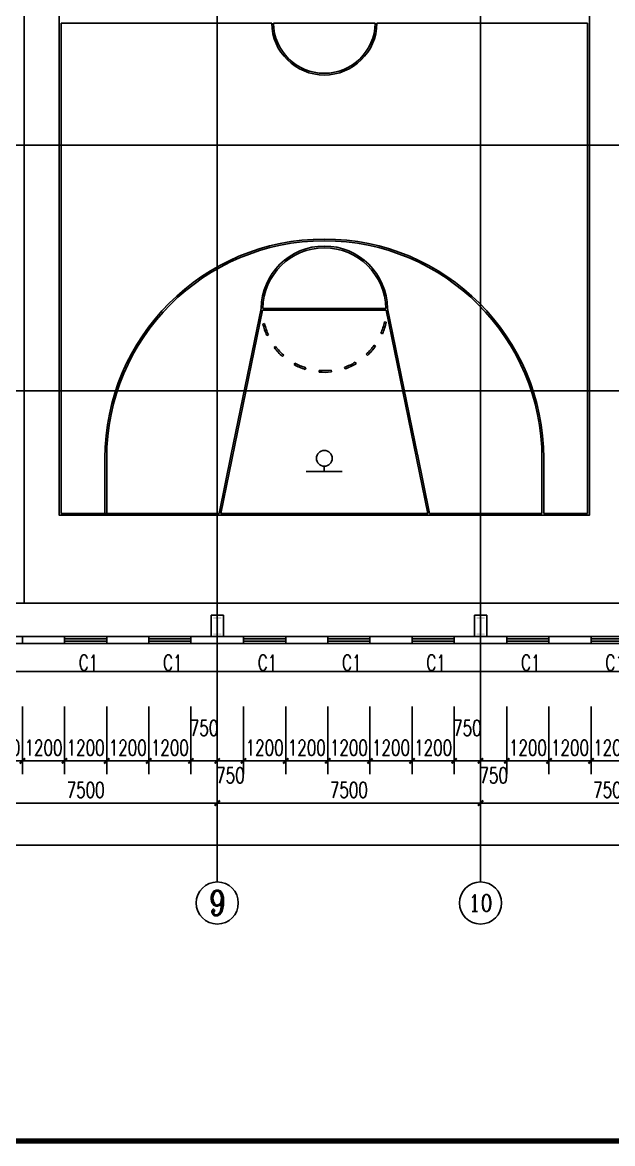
# Model space of a CAD drawing. Extents: x 962303 to 1579583, y -174742 to 224716.
# Drawn here: x 1403173 to 1419984, y 78683 to 110641 of the extents above; entities that cross this region are included whole.
import ezdxf
from ezdxf.enums import TextEntityAlignment as Align

# ---------------------------------------------------------------- set-up
doc = ezdxf.new("R2010")
doc.units = 0
doc.header["$LTSCALE"] = 1000
doc.header["$MEASUREMENT"] = 0
for name, color, linetype in [('AXIS', 3, 'Continuous'), ('AXIS_TEXT', 7, 'Continuous'), ('DOTE', 1, 'Continuous'), ('GROUND', 2, 'Continuous'), ('PUB_TEXT', 7, 'Continuous'), ('PUB_TITLE', 4, 'Continuous'), ('WALL', 5, 'Continuous'), ('WINDOW', 4, 'Continuous'), ('WINDOW_TEXT', 7, 'Continuous')]:
    doc.layers.add(name, color=color, linetype=linetype)
doc.styles.add('_TCH_AXIS', font='COMPLEX', dxfattribs={"bigfont": 'GBCBIG'})
doc.styles.add('_TCH_DIM_T3', font='SIMPLEX', dxfattribs={"width": 0.705882, "bigfont": 'GBCBIG'})
doc.styles.add('_TCH_WINDOW', font='SIMPLEX', dxfattribs={"bigfont": 'GBCBIG'})
doc.styles.add('COMPLEX', font='COMPLEX')
doc.dimstyles.new('_TCH_ARCH&&150', dxfattribs={"dimtxt": 446.25, "dimasz": 150, "dimexe": 375, "dimexo": 450, "dimgap": 150, "dimtad": 1, "dimdec": 0, "dimzin": 0, "dimdsep": 46, "dimtxsty": '_TCH_DIM_T3', "dimblk": 'ARCHTICK', "dimcen": 0.09, "dimclrt": 7, "dimazin": 2, "dimtfac": 1, "dimtdec": 0, "dimtix": 1, "dimtmove": 2, "dimatfit": 3, "dimfxl": 0, "dimtolj": 1, "dimtzin": 0, "dimarcsym": 0})

# ---------------------------------------------------------------- blocks, each defined once
blk = doc.blocks.new('_ArchTick')
at = {"color": 0, "linetype": 'ByBlock', "const_width": 0.4}
blk.add_lwpolyline([(-0.5, -0.5), (0.5, 0.5)], dxfattribs=at)
blk = doc.blocks.new('*D424')
at = {"layer": 'AXIS', "color": 0, "lineweight": -2}
for p, q in [((1401973, 91145), (1401973, 89216)), ((1403173, 91145), (1403173, 89216)), ((1401973, 89591), (1401823, 89591)), ((1401973, 89591), (1403173, 89591)), ((1403173, 89591), (1403323, 89591))]:
    blk.add_line(p, q, dxfattribs=at)
at = {"layer": 'Defpoints', "color": 0}
for p in [(1401973, 91595), (1403173, 91595), (1403173, 89591)]:
    blk.add_point(p, dxfattribs=at)
at = {"layer": 'AXIS', "color": 0, "lineweight": -2, "xscale": 150, "yscale": 150, "zscale": 150}
blk.add_blockref('_ArchTick', (1401973, 89591), dxfattribs=at)
at = {"layer": 'AXIS', "color": 0, "lineweight": -2, "xscale": 150, "yscale": 150, "zscale": 150, "rotation": 180}
blk.add_blockref('_ArchTick', (1403173, 89591), dxfattribs=at)
at = {"layer": 'AXIS', "color": 7, "insert": (1402573, 89964), "char_height": 446.2, "attachment_point": 5, "style": '_TCH_DIM_T3'}
blk.add_mtext('\\A1;1200', dxfattribs=at)
blk = doc.blocks.new('*D425')
at = {"layer": 'AXIS', "color": 0, "lineweight": -2}
for p, q in [((1403173, 91145), (1403173, 89216)), ((1404373, 91145), (1404373, 89216)), ((1403173, 89591), (1403023, 89591)), ((1403173, 89591), (1404373, 89591)), ((1404373, 89591), (1404523, 89591))]:
    blk.add_line(p, q, dxfattribs=at)
at = {"layer": 'Defpoints', "color": 0}
for p in [(1403173, 91595), (1404373, 91595), (1404373, 89591)]:
    blk.add_point(p, dxfattribs=at)
at = {"layer": 'AXIS', "color": 0, "lineweight": -2, "xscale": 150, "yscale": 150, "zscale": 150}
blk.add_blockref('_ArchTick', (1403173, 89591), dxfattribs=at)
at = {"layer": 'AXIS', "color": 0, "lineweight": -2, "xscale": 150, "yscale": 150, "zscale": 150, "rotation": 180}
blk.add_blockref('_ArchTick', (1404373, 89591), dxfattribs=at)
at = {"layer": 'AXIS', "color": 7, "insert": (1403773, 89964), "char_height": 446.2, "attachment_point": 5, "style": '_TCH_DIM_T3'}
blk.add_mtext('\\A1;1200', dxfattribs=at)
blk = doc.blocks.new('*D426')
at = {"layer": 'AXIS', "color": 0, "lineweight": -2}
for p, q in [((1404373, 91145), (1404373, 89216)), ((1405573, 91145), (1405573, 89216)), ((1404373, 89591), (1404223, 89591)), ((1404373, 89591), (1405573, 89591)), ((1405573, 89591), (1405723, 89591))]:
    blk.add_line(p, q, dxfattribs=at)
at = {"layer": 'Defpoints', "color": 0}
for p in [(1404373, 91595), (1405573, 91595), (1405573, 89591)]:
    blk.add_point(p, dxfattribs=at)
at = {"layer": 'AXIS', "color": 0, "lineweight": -2, "xscale": 150, "yscale": 150, "zscale": 150}
blk.add_blockref('_ArchTick', (1404373, 89591), dxfattribs=at)
at = {"layer": 'AXIS', "color": 0, "lineweight": -2, "xscale": 150, "yscale": 150, "zscale": 150, "rotation": 180}
blk.add_blockref('_ArchTick', (1405573, 89591), dxfattribs=at)
at = {"layer": 'AXIS', "color": 7, "insert": (1404973, 89964), "char_height": 446.2, "attachment_point": 5, "style": '_TCH_DIM_T3'}
blk.add_mtext('\\A1;1200', dxfattribs=at)
blk = doc.blocks.new('*D427')
at = {"layer": 'AXIS', "color": 0, "lineweight": -2}
for p, q in [((1405573, 91145), (1405573, 89216)), ((1406773, 91145), (1406773, 89216)), ((1405573, 89591), (1405423, 89591)), ((1405573, 89591), (1406773, 89591)), ((1406773, 89591), (1406923, 89591))]:
    blk.add_line(p, q, dxfattribs=at)
at = {"layer": 'Defpoints', "color": 0}
for p in [(1405573, 91595), (1406773, 91595), (1406773, 89591)]:
    blk.add_point(p, dxfattribs=at)
at = {"layer": 'AXIS', "color": 0, "lineweight": -2, "xscale": 150, "yscale": 150, "zscale": 150}
blk.add_blockref('_ArchTick', (1405573, 89591), dxfattribs=at)
at = {"layer": 'AXIS', "color": 0, "lineweight": -2, "xscale": 150, "yscale": 150, "zscale": 150, "rotation": 180}
blk.add_blockref('_ArchTick', (1406773, 89591), dxfattribs=at)
at = {"layer": 'AXIS', "color": 7, "insert": (1406173, 89964), "char_height": 446.2, "attachment_point": 5, "style": '_TCH_DIM_T3'}
blk.add_mtext('\\A1;1200', dxfattribs=at)
blk = doc.blocks.new('*D428')
at = {"layer": 'AXIS', "color": 0, "lineweight": -2}
for p, q in [((1406773, 91145), (1406773, 89216)), ((1407973, 91145), (1407973, 89216)), ((1406773, 89591), (1406623, 89591)), ((1406773, 89591), (1407973, 89591)), ((1407973, 89591), (1408123, 89591))]:
    blk.add_line(p, q, dxfattribs=at)
at = {"layer": 'Defpoints', "color": 0}
for p in [(1406773, 91595), (1407973, 91595), (1407973, 89591)]:
    blk.add_point(p, dxfattribs=at)
at = {"layer": 'AXIS', "color": 0, "lineweight": -2, "xscale": 150, "yscale": 150, "zscale": 150}
blk.add_blockref('_ArchTick', (1406773, 89591), dxfattribs=at)
at = {"layer": 'AXIS', "color": 0, "lineweight": -2, "xscale": 150, "yscale": 150, "zscale": 150, "rotation": 180}
blk.add_blockref('_ArchTick', (1407973, 89591), dxfattribs=at)
at = {"layer": 'AXIS', "color": 7, "insert": (1407373, 89964), "char_height": 446.2, "attachment_point": 5, "style": '_TCH_DIM_T3'}
blk.add_mtext('\\A1;1200', dxfattribs=at)
blk = doc.blocks.new('*D429')
at = {"layer": 'AXIS', "color": 0, "lineweight": -2}
for p, q in [((1407973, 91145), (1407973, 89216)), ((1408723, 91145), (1408723, 89216)), ((1407973, 89591), (1408723, 89591))]:
    blk.add_line(p, q, dxfattribs=at)
at = {"layer": 'Defpoints', "color": 0}
for p in [(1407973, 91595), (1408723, 91595), (1408723, 89591)]:
    blk.add_point(p, dxfattribs=at)
at = {"layer": 'AXIS', "color": 0, "lineweight": -2, "xscale": 150, "yscale": 150, "zscale": 150, "rotation": 180}
blk.add_blockref('_ArchTick', (1407973, 89591), dxfattribs=at)
at = {"layer": 'AXIS', "color": 0, "lineweight": -2, "xscale": 150, "yscale": 150, "zscale": 150}
blk.add_blockref('_ArchTick', (1408723, 89591), dxfattribs=at)
at = {"layer": 'AXIS', "color": 7, "insert": (1408348, 90528), "char_height": 446.2, "attachment_point": 5, "style": '_TCH_DIM_T3'}
blk.add_mtext('\\A1;750', dxfattribs=at)
blk = doc.blocks.new('*D430')
at = {"layer": 'AXIS', "color": 0, "lineweight": -2}
for p, q in [((1408723, 91145), (1408723, 89216)), ((1409473, 91145), (1409473, 89216)), ((1408723, 89591), (1409473, 89591))]:
    blk.add_line(p, q, dxfattribs=at)
at = {"layer": 'Defpoints', "color": 0}
for p in [(1408723, 91595), (1409473, 91595), (1409473, 89591)]:
    blk.add_point(p, dxfattribs=at)
at = {"layer": 'AXIS', "color": 0, "lineweight": -2, "xscale": 150, "yscale": 150, "zscale": 150, "rotation": 180}
blk.add_blockref('_ArchTick', (1408723, 89591), dxfattribs=at)
at = {"layer": 'AXIS', "color": 0, "lineweight": -2, "xscale": 150, "yscale": 150, "zscale": 150}
blk.add_blockref('_ArchTick', (1409473, 89591), dxfattribs=at)
at = {"layer": 'AXIS', "color": 7, "insert": (1409098, 89178), "char_height": 446.2, "attachment_point": 5, "style": '_TCH_DIM_T3'}
blk.add_mtext('\\A1;750', dxfattribs=at)
blk = doc.blocks.new('*D431')
at = {"layer": 'AXIS', "color": 0, "lineweight": -2}
for p, q in [((1409473, 91145), (1409473, 89216)), ((1410673, 91145), (1410673, 89216)), ((1409473, 89591), (1409323, 89591)), ((1409473, 89591), (1410673, 89591)), ((1410673, 89591), (1410823, 89591))]:
    blk.add_line(p, q, dxfattribs=at)
at = {"layer": 'Defpoints', "color": 0}
for p in [(1409473, 91595), (1410673, 91595), (1410673, 89591)]:
    blk.add_point(p, dxfattribs=at)
at = {"layer": 'AXIS', "color": 0, "lineweight": -2, "xscale": 150, "yscale": 150, "zscale": 150}
blk.add_blockref('_ArchTick', (1409473, 89591), dxfattribs=at)
at = {"layer": 'AXIS', "color": 0, "lineweight": -2, "xscale": 150, "yscale": 150, "zscale": 150, "rotation": 180}
blk.add_blockref('_ArchTick', (1410673, 89591), dxfattribs=at)
at = {"layer": 'AXIS', "color": 7, "insert": (1410073, 89964), "char_height": 446.2, "attachment_point": 5, "style": '_TCH_DIM_T3'}
blk.add_mtext('\\A1;1200', dxfattribs=at)
blk = doc.blocks.new('*D432')
at = {"layer": 'AXIS', "color": 0, "lineweight": -2}
for p, q in [((1410673, 91145), (1410673, 89216)), ((1411873, 91145), (1411873, 89216)), ((1410673, 89591), (1410523, 89591)), ((1410673, 89591), (1411873, 89591)), ((1411873, 89591), (1412023, 89591))]:
    blk.add_line(p, q, dxfattribs=at)
at = {"layer": 'Defpoints', "color": 0}
for p in [(1410673, 91595), (1411873, 91595), (1411873, 89591)]:
    blk.add_point(p, dxfattribs=at)
at = {"layer": 'AXIS', "color": 0, "lineweight": -2, "xscale": 150, "yscale": 150, "zscale": 150}
blk.add_blockref('_ArchTick', (1410673, 89591), dxfattribs=at)
at = {"layer": 'AXIS', "color": 0, "lineweight": -2, "xscale": 150, "yscale": 150, "zscale": 150, "rotation": 180}
blk.add_blockref('_ArchTick', (1411873, 89591), dxfattribs=at)
at = {"layer": 'AXIS', "color": 7, "insert": (1411273, 89964), "char_height": 446.2, "attachment_point": 5, "style": '_TCH_DIM_T3'}
blk.add_mtext('\\A1;1200', dxfattribs=at)
blk = doc.blocks.new('*D433')
at = {"layer": 'AXIS', "color": 0, "lineweight": -2}
for p, q in [((1411873, 91145), (1411873, 89216)), ((1413073, 91145), (1413073, 89216)), ((1411873, 89591), (1411723, 89591)), ((1411873, 89591), (1413073, 89591)), ((1413073, 89591), (1413223, 89591))]:
    blk.add_line(p, q, dxfattribs=at)
at = {"layer": 'Defpoints', "color": 0}
for p in [(1411873, 91595), (1413073, 91595), (1413073, 89591)]:
    blk.add_point(p, dxfattribs=at)
at = {"layer": 'AXIS', "color": 0, "lineweight": -2, "xscale": 150, "yscale": 150, "zscale": 150}
blk.add_blockref('_ArchTick', (1411873, 89591), dxfattribs=at)
at = {"layer": 'AXIS', "color": 0, "lineweight": -2, "xscale": 150, "yscale": 150, "zscale": 150, "rotation": 180}
blk.add_blockref('_ArchTick', (1413073, 89591), dxfattribs=at)
at = {"layer": 'AXIS', "color": 7, "insert": (1412473, 89964), "char_height": 446.2, "attachment_point": 5, "style": '_TCH_DIM_T3'}
blk.add_mtext('\\A1;1200', dxfattribs=at)
blk = doc.blocks.new('*D434')
at = {"layer": 'AXIS', "color": 0, "lineweight": -2}
for p, q in [((1413073, 91145), (1413073, 89216)), ((1414273, 91145), (1414273, 89216)), ((1413073, 89591), (1412923, 89591)), ((1413073, 89591), (1414273, 89591)), ((1414273, 89591), (1414423, 89591))]:
    blk.add_line(p, q, dxfattribs=at)
at = {"layer": 'Defpoints', "color": 0}
for p in [(1413073, 91595), (1414273, 91595), (1414273, 89591)]:
    blk.add_point(p, dxfattribs=at)
at = {"layer": 'AXIS', "color": 0, "lineweight": -2, "xscale": 150, "yscale": 150, "zscale": 150}
blk.add_blockref('_ArchTick', (1413073, 89591), dxfattribs=at)
at = {"layer": 'AXIS', "color": 0, "lineweight": -2, "xscale": 150, "yscale": 150, "zscale": 150, "rotation": 180}
blk.add_blockref('_ArchTick', (1414273, 89591), dxfattribs=at)
at = {"layer": 'AXIS', "color": 7, "insert": (1413673, 89964), "char_height": 446.2, "attachment_point": 5, "style": '_TCH_DIM_T3'}
blk.add_mtext('\\A1;1200', dxfattribs=at)
blk = doc.blocks.new('*D435')
at = {"layer": 'AXIS', "color": 0, "lineweight": -2}
for p, q in [((1414273, 91145), (1414273, 89216)), ((1415473, 91145), (1415473, 89216)), ((1414273, 89591), (1414123, 89591)), ((1414273, 89591), (1415473, 89591)), ((1415473, 89591), (1415623, 89591))]:
    blk.add_line(p, q, dxfattribs=at)
at = {"layer": 'Defpoints', "color": 0}
for p in [(1414273, 91595), (1415473, 91595), (1415473, 89591)]:
    blk.add_point(p, dxfattribs=at)
at = {"layer": 'AXIS', "color": 0, "lineweight": -2, "xscale": 150, "yscale": 150, "zscale": 150}
blk.add_blockref('_ArchTick', (1414273, 89591), dxfattribs=at)
at = {"layer": 'AXIS', "color": 0, "lineweight": -2, "xscale": 150, "yscale": 150, "zscale": 150, "rotation": 180}
blk.add_blockref('_ArchTick', (1415473, 89591), dxfattribs=at)
at = {"layer": 'AXIS', "color": 7, "insert": (1414873, 89964), "char_height": 446.2, "attachment_point": 5, "style": '_TCH_DIM_T3'}
blk.add_mtext('\\A1;1200', dxfattribs=at)
blk = doc.blocks.new('*D436')
at = {"layer": 'AXIS', "color": 0, "lineweight": -2}
for p, q in [((1415473, 91145), (1415473, 89216)), ((1416223, 91145), (1416223, 89216)), ((1415473, 89591), (1416223, 89591))]:
    blk.add_line(p, q, dxfattribs=at)
at = {"layer": 'Defpoints', "color": 0}
for p in [(1415473, 91595), (1416223, 91595), (1416223, 89591)]:
    blk.add_point(p, dxfattribs=at)
at = {"layer": 'AXIS', "color": 0, "lineweight": -2, "xscale": 150, "yscale": 150, "zscale": 150, "rotation": 180}
blk.add_blockref('_ArchTick', (1415473, 89591), dxfattribs=at)
at = {"layer": 'AXIS', "color": 0, "lineweight": -2, "xscale": 150, "yscale": 150, "zscale": 150}
blk.add_blockref('_ArchTick', (1416223, 89591), dxfattribs=at)
at = {"layer": 'AXIS', "color": 7, "insert": (1415848, 90528), "char_height": 446.2, "attachment_point": 5, "style": '_TCH_DIM_T3'}
blk.add_mtext('\\A1;750', dxfattribs=at)
blk = doc.blocks.new('*D437')
at = {"layer": 'AXIS', "color": 0, "lineweight": -2}
for p, q in [((1416223, 91145), (1416223, 89216)), ((1416973, 91145), (1416973, 89216)), ((1416223, 89591), (1416973, 89591))]:
    blk.add_line(p, q, dxfattribs=at)
at = {"layer": 'Defpoints', "color": 0}
for p in [(1416223, 91595), (1416973, 91595), (1416973, 89591)]:
    blk.add_point(p, dxfattribs=at)
at = {"layer": 'AXIS', "color": 0, "lineweight": -2, "xscale": 150, "yscale": 150, "zscale": 150, "rotation": 180}
blk.add_blockref('_ArchTick', (1416223, 89591), dxfattribs=at)
at = {"layer": 'AXIS', "color": 0, "lineweight": -2, "xscale": 150, "yscale": 150, "zscale": 150}
blk.add_blockref('_ArchTick', (1416973, 89591), dxfattribs=at)
at = {"layer": 'AXIS', "color": 7, "insert": (1416598, 89178), "char_height": 446.2, "attachment_point": 5, "style": '_TCH_DIM_T3'}
blk.add_mtext('\\A1;750', dxfattribs=at)
blk = doc.blocks.new('*D438')
at = {"layer": 'AXIS', "color": 0, "lineweight": -2}
for p, q in [((1416973, 91145), (1416973, 89216)), ((1418173, 91145), (1418173, 89216)), ((1416973, 89591), (1416823, 89591)), ((1416973, 89591), (1418173, 89591)), ((1418173, 89591), (1418323, 89591))]:
    blk.add_line(p, q, dxfattribs=at)
at = {"layer": 'Defpoints', "color": 0}
for p in [(1416973, 91595), (1418173, 91595), (1418173, 89591)]:
    blk.add_point(p, dxfattribs=at)
at = {"layer": 'AXIS', "color": 0, "lineweight": -2, "xscale": 150, "yscale": 150, "zscale": 150}
blk.add_blockref('_ArchTick', (1416973, 89591), dxfattribs=at)
at = {"layer": 'AXIS', "color": 0, "lineweight": -2, "xscale": 150, "yscale": 150, "zscale": 150, "rotation": 180}
blk.add_blockref('_ArchTick', (1418173, 89591), dxfattribs=at)
at = {"layer": 'AXIS', "color": 7, "insert": (1417573, 89964), "char_height": 446.2, "attachment_point": 5, "style": '_TCH_DIM_T3'}
blk.add_mtext('\\A1;1200', dxfattribs=at)
blk = doc.blocks.new('*D439')
at = {"layer": 'AXIS', "color": 0, "lineweight": -2}
for p, q in [((1418173, 91145), (1418173, 89216)), ((1419373, 91145), (1419373, 89216)), ((1418173, 89591), (1418023, 89591)), ((1418173, 89591), (1419373, 89591)), ((1419373, 89591), (1419523, 89591))]:
    blk.add_line(p, q, dxfattribs=at)
at = {"layer": 'Defpoints', "color": 0}
for p in [(1418173, 91595), (1419373, 91595), (1419373, 89591)]:
    blk.add_point(p, dxfattribs=at)
at = {"layer": 'AXIS', "color": 0, "lineweight": -2, "xscale": 150, "yscale": 150, "zscale": 150}
blk.add_blockref('_ArchTick', (1418173, 89591), dxfattribs=at)
at = {"layer": 'AXIS', "color": 0, "lineweight": -2, "xscale": 150, "yscale": 150, "zscale": 150, "rotation": 180}
blk.add_blockref('_ArchTick', (1419373, 89591), dxfattribs=at)
at = {"layer": 'AXIS', "color": 7, "insert": (1418773, 89964), "char_height": 446.2, "attachment_point": 5, "style": '_TCH_DIM_T3'}
blk.add_mtext('\\A1;1200', dxfattribs=at)
blk = doc.blocks.new('*D440')
at = {"layer": 'AXIS', "color": 0, "lineweight": -2}
for p, q in [((1419373, 91145), (1419373, 89216)), ((1420573, 91145), (1420573, 89216)), ((1419373, 89591), (1419223, 89591)), ((1419373, 89591), (1420573, 89591)), ((1420573, 89591), (1420723, 89591))]:
    blk.add_line(p, q, dxfattribs=at)
at = {"layer": 'Defpoints', "color": 0}
for p in [(1419373, 91595), (1420573, 91595), (1420573, 89591)]:
    blk.add_point(p, dxfattribs=at)
at = {"layer": 'AXIS', "color": 0, "lineweight": -2, "xscale": 150, "yscale": 150, "zscale": 150}
blk.add_blockref('_ArchTick', (1419373, 89591), dxfattribs=at)
at = {"layer": 'AXIS', "color": 0, "lineweight": -2, "xscale": 150, "yscale": 150, "zscale": 150, "rotation": 180}
blk.add_blockref('_ArchTick', (1420573, 89591), dxfattribs=at)
at = {"layer": 'AXIS', "color": 7, "insert": (1419973, 89964), "char_height": 446.2, "attachment_point": 5, "style": '_TCH_DIM_T3'}
blk.add_mtext('\\A1;1200', dxfattribs=at)
blk = doc.blocks.new('*D957')
at = {"layer": 'AXIS', "color": 0, "lineweight": -2}
for p, q in [((1401223, 91691), (1401223, 88016)), ((1408723, 91691), (1408723, 88016)), ((1401223, 88391), (1408723, 88391))]:
    blk.add_line(p, q, dxfattribs=at)
at = {"layer": 'Defpoints', "color": 0}
for p in [(1401223, 92141), (1408723, 92141), (1408723, 88391)]:
    blk.add_point(p, dxfattribs=at)
at = {"layer": 'AXIS', "color": 0, "lineweight": -2, "xscale": 150, "yscale": 150, "zscale": 150, "rotation": 180}
blk.add_blockref('_ArchTick', (1401223, 88391), dxfattribs=at)
at = {"layer": 'AXIS', "color": 0, "lineweight": -2, "xscale": 150, "yscale": 150, "zscale": 150}
blk.add_blockref('_ArchTick', (1408723, 88391), dxfattribs=at)
at = {"layer": 'AXIS', "color": 7, "insert": (1404973, 88764), "char_height": 446.2, "attachment_point": 5, "style": '_TCH_DIM_T3'}
blk.add_mtext('\\A1;7500', dxfattribs=at)
blk = doc.blocks.new('*D958')
at = {"layer": 'AXIS', "color": 0, "lineweight": -2}
for p, q in [((1408723, 91691), (1408723, 88016)), ((1416223, 91691), (1416223, 88016)), ((1408723, 88391), (1416223, 88391))]:
    blk.add_line(p, q, dxfattribs=at)
at = {"layer": 'Defpoints', "color": 0}
for p in [(1408723, 92141), (1416223, 92141), (1416223, 88391)]:
    blk.add_point(p, dxfattribs=at)
at = {"layer": 'AXIS', "color": 0, "lineweight": -2, "xscale": 150, "yscale": 150, "zscale": 150, "rotation": 180}
blk.add_blockref('_ArchTick', (1408723, 88391), dxfattribs=at)
at = {"layer": 'AXIS', "color": 0, "lineweight": -2, "xscale": 150, "yscale": 150, "zscale": 150}
blk.add_blockref('_ArchTick', (1416223, 88391), dxfattribs=at)
at = {"layer": 'AXIS', "color": 7, "insert": (1412473, 88764), "char_height": 446.2, "attachment_point": 5, "style": '_TCH_DIM_T3'}
blk.add_mtext('\\A1;7500', dxfattribs=at)
blk = doc.blocks.new('*D959')
at = {"layer": 'AXIS', "color": 0, "lineweight": -2}
for p, q in [((1416223, 91691), (1416223, 88016)), ((1423723, 91691), (1423723, 88016)), ((1416223, 88391), (1423723, 88391))]:
    blk.add_line(p, q, dxfattribs=at)
at = {"layer": 'Defpoints', "color": 0}
for p in [(1416223, 92141), (1423723, 92141), (1423723, 88391)]:
    blk.add_point(p, dxfattribs=at)
at = {"layer": 'AXIS', "color": 0, "lineweight": -2, "xscale": 150, "yscale": 150, "zscale": 150, "rotation": 180}
blk.add_blockref('_ArchTick', (1416223, 88391), dxfattribs=at)
at = {"layer": 'AXIS', "color": 0, "lineweight": -2, "xscale": 150, "yscale": 150, "zscale": 150}
blk.add_blockref('_ArchTick', (1423723, 88391), dxfattribs=at)
at = {"layer": 'AXIS', "color": 7, "insert": (1419973, 88764), "char_height": 446.2, "attachment_point": 5, "style": '_TCH_DIM_T3'}
blk.add_mtext('\\A1;7500', dxfattribs=at)
blk = doc.blocks.new('*D978')
at = {"layer": 'AXIS', "color": 0, "lineweight": -2}
for p, q in [((1348523, 91145), (1348523, 86816)), ((1558923, 91145), (1558923, 86816)), ((1348523, 87191), (1558923, 87191))]:
    blk.add_line(p, q, dxfattribs=at)
at = {"layer": 'Defpoints', "color": 0}
for p in [(1348523, 91595), (1558923, 91595), (1558923, 87191)]:
    blk.add_point(p, dxfattribs=at)
at = {"layer": 'AXIS', "color": 0, "lineweight": -2, "xscale": 150, "yscale": 150, "zscale": 150, "rotation": 180}
blk.add_blockref('_ArchTick', (1348523, 87191), dxfattribs=at)
at = {"layer": 'AXIS', "color": 0, "lineweight": -2, "xscale": 150, "yscale": 150, "zscale": 150}
blk.add_blockref('_ArchTick', (1558923, 87191), dxfattribs=at)
at = {"layer": 'AXIS', "color": 7, "insert": (1453723, 87564), "char_height": 446.2, "attachment_point": 5, "style": '_TCH_DIM_T3'}
blk.add_mtext('\\A1;210400', dxfattribs=at)
blk = doc.blocks.new('_AXISO')
blk.add_circle((0, 0), 0.5)
at = {"layer": 'AXIS_TEXT', "style": 'COMPLEX', "width": 1.041667}
blk.add_attdef('A', text='', height=0.56, dxfattribs=at).set_placement((-0.25, -0.28), (0.25, -0.28), align=Align.FIT)
blk = doc.blocks.new('$WINLIB2D$00000001')
at = {"color": 0}
for points in [[(-0.5, 0.5), (-0.5, -0.5)], [(-0.5, 0.5), (0.5, 0.5)], [(0.5, -0.5), (0.5, 0.5)], [(0.5, 0.167), (-0.5, 0.167)], [(0.5, -0.167), (-0.5, -0.167)], [(-0.5, -0.5), (0.5, -0.5)]]:
    blk.add_lwpolyline(points, dxfattribs=at)

msp = doc.modelspace()

# ---------------------------------------------------------------- hatches: boundary and pattern name
h = msp.add_hatch(color=2)
h.paths.add_polyline_path([(1408697.7, 93230.5), (1408753.7, 93230.5), (1408753.7, 93638.5), (1408697.7, 93638.5)])
h.paths.add_polyline_path([(1408613.7, 93638.5), (1408837.7, 93638.5), (1408837.7, 93694.5), (1408613.7, 93694.5)])
h.paths.add_polyline_path([(1408613.7, 93174.5), (1408837.7, 93174.5), (1408837.7, 93230.5), (1408613.7, 93230.5)])
h = msp.add_hatch(color=2)
h.paths.add_polyline_path([(1416197.7, 93230.5), (1416253.7, 93230.5), (1416253.7, 93638.5), (1416197.7, 93638.5)])
h.paths.add_polyline_path([(1416113.7, 93638.5), (1416337.7, 93638.5), (1416337.7, 93694.5), (1416113.7, 93694.5)])
h.paths.add_polyline_path([(1416113.7, 93174.5), (1416337.7, 93174.5), (1416337.7, 93230.5), (1416113.7, 93230.5)])

# ---------------------------------------------------------------- linework, layer by layer
for p, q in [((1403223.2, 94090.9), (1403223.2, 127190.9)), ((1403223.2, 127190.9), (1403223.2, 94090.9)), ((1404223.2, 96590.9), (1404223.2, 110665.9)), ((1404273.2, 110615.9), (1410273.4, 110615.9)), ((1404273.2, 96640.9), (1404273.2, 110615.9)), ((1410323.4, 110615.9), (1413223, 110615.9)), ((1413273, 110615.9), (1419273.2, 110615.9)), ((1419273.2, 110615.9), (1419273.2, 96640.9)), ((1419323.2, 110665.9), (1419323.2, 96590.9)), ((1408824.2, 96640.9), (1410014.1, 102440.9)), ((1409120.4, 98333.3), (1409973.4, 102490.9)), ((1413532.2, 102440.9), (1410014.1, 102440.9)), ((1413523, 102490.9), (1410023.4, 102490.9)), ((1414722.1, 96640.9), (1413532.2, 102440.9)), ((1414430.3, 98312), (1413573, 102490.9)), ((1410071.8, 102056.2), (1410023.2, 102044.5)), ((1413485.3, 102103.6), (1413534.2, 102093.3)), ((1410183.2, 101734.9), (1410137.7, 101714)), ((1413382.9, 101779.4), (1413428.9, 101759.7)), ((1410383.6, 101402.1), (1410343.9, 101371.8)), ((1413191.8, 101441.2), (1413232.3, 101411.9)), ((1410615.5, 101153.5), (1410582.4, 101116)), ((1412966.9, 101186.2), (1413001, 101149.6)), ((1410933.5, 100930.5), (1410909.5, 100886.6)), ((1411246.3, 100797.1), (1411231.2, 100749.4)), ((1411627.4, 100722), (1411623.2, 100672.1)), ((1411967.4, 100726.7), (1411972.9, 100677)), ((1412346.2, 100812.4), (1412362.6, 100765.1)), ((1412655.2, 100954.4), (1412680.4, 100911.2)), ((1405523.2, 96640.9), (1405523.2, 98215.9)), ((1405573.2, 96640.9), (1405573.2, 98215.9)), ((1408773.2, 96640.9), (1409120.4, 98333.3)), ((1414773.2, 96640.9), (1414426, 98333.3)), ((1417973.2, 98215.9), (1417973.2, 96640.9)), ((1418023.2, 98215.9), (1418023.2, 96640.9)), ((1412282, 97840.9), (1411255.4, 97840.9)), ((1411773.2, 97840.9), (1411773.2, 97990.9)), ((1404223.2, 96590.9), (1419323.2, 96590.9)), ((1404273.2, 96640.9), (1408773.2, 96640.9)), ((1408824.2, 96640.9), (1414722.1, 96640.9)), ((1414773.2, 96640.9), (1417973.2, 96640.9)), ((1418023.2, 96640.9), (1419273.2, 96640.9)), ((1558123.2, 94090.9), (1368273.2, 94090.9))]:
    msp.add_line(p, q)
msp.add_lwpolyline([(1419323.2, 124690.9), (1404223.2, 124690.9), (1404223.2, 96590.9), (1419323.2, 96590.9)], close=True)
msp.add_circle((1411773.2, 98215.9), 225)
for centre, radius, start, end in [((1411773.2, 110640.9), 1500, 180.95497, 359.04503), ((1411773.2, 110640.9), 1450, 180.98791, 359.01209), ((1411773.2, 98215.9), 6250, 0, 180), ((1411773.2, 98215.9), 6200, 0, 180), ((1411773.2, 102465.9), 1800, 0.79646, 179.20354), ((1411773.2, 102465.9), 1750, 0.81854, 179.18146), ((1411773.2, 102465.9), 1800, 193.53982, 204.69027), ((1411773.2, 102465.9), 1750, 193.53982, 204.69027), ((1411773.2, 102465.9), 1750, 336.90265, 348.0531), ((1411773.2, 102465.9), 1800, 336.90265, 348.0531), ((1411773.2, 102465.9), 1800, 217.43363, 228.58407), ((1411773.2, 102465.9), 1750, 217.43363, 228.58407), ((1411773.2, 102465.9), 1750, 313.00885, 324.15929), ((1411773.2, 102465.9), 1800, 313.00885, 324.15929), ((1411773.2, 102465.9), 1800, 241.32743, 252.47788), ((1411773.2, 102465.9), 1750, 241.32743, 252.47788), ((1411773.2, 102465.9), 1800, 265.22124, 276.37168), ((1411773.2, 102465.9), 1750, 265.22124, 276.37168), ((1411773.2, 102465.9), 1750, 289.11504, 300.26549), ((1411773.2, 102465.9), 1800, 289.11504, 300.26549)]:
    msp.add_arc(centre, radius, start, end)
at = {"layer": 'AXIS'}
for p, q in [((1408723.2, 92140.9), (1408723.2, 86140.9)), ((1416223.2, 92140.9), (1416223.2, 86140.9))]:
    msp.add_line(p, q, dxfattribs=at)
at = {"layer": 'DOTE'}
for p, q in [((1408723.2, 92140.9), (1408723.2, 129140.9)), ((1416223.2, 92140.9), (1416223.2, 129140.9)), ((1347723.2, 107140.9), (1559923.2, 107140.9)), ((1347723.2, 100140.9), (1559923.2, 100140.9)), ((1347723.2, 93140.9), (1559923.2, 93140.9))]:
    msp.add_line(p, q, dxfattribs=at)
at = {"layer": 'GROUND'}
for p, q in [((1348523.2, 92940.9), (1558923.2, 92940.9)), ((1347723.2, 92140.9), (1559723.2, 92140.9))]:
    msp.add_line(p, q, dxfattribs=at)
at = {"layer": 'PUB_TEXT'}
for p, q in [((1408898.4, 93740.8), (1408548, 93740.8)), ((1408548, 93740.8), (1408548, 93140.9)), ((1408898.4, 93140.9), (1408898.4, 93740.8)), ((1416398.4, 93740.8), (1416048, 93740.8)), ((1416048, 93740.8), (1416048, 93140.9)), ((1416398.4, 93140.9), (1416398.4, 93740.8)), ((1408548, 93140.9), (1408898.4, 93140.9)), ((1416048, 93140.9), (1416398.4, 93140.9))]:
    msp.add_line(p, q, dxfattribs=at)
at = {"layer": 'PUB_TITLE', "const_width": 150}
msp.add_lwpolyline([(1338083.3, 78758.1), (1578083.3, 78758.1), (1578083.3, 138758.1), (1338083.3, 138758.1)], close=True, dxfattribs=at)
at = {"layer": 'WALL'}
for p, q in [((1404373.2, 93140.9), (1403173.2, 93140.9)), ((1403173.2, 93140.9), (1403173.2, 92940.9)), ((1404373.2, 92940.9), (1404373.2, 93140.9)), ((1406773.2, 93140.9), (1405573.2, 93140.9)), ((1405573.2, 93140.9), (1405573.2, 92940.9)), ((1406773.2, 92940.9), (1406773.2, 93140.9)), ((1409473.2, 93140.9), (1407973.2, 93140.9)), ((1407973.2, 93140.9), (1407973.2, 92940.9)), ((1409473.2, 92940.9), (1409473.2, 93140.9)), ((1411873.2, 93140.9), (1410673.2, 93140.9)), ((1410673.2, 93140.9), (1410673.2, 92940.9)), ((1411873.2, 92940.9), (1411873.2, 93140.9)), ((1414273.2, 93140.9), (1413073.2, 93140.9)), ((1413073.2, 93140.9), (1413073.2, 92940.9)), ((1414273.2, 92940.9), (1414273.2, 93140.9)), ((1416973.2, 93140.9), (1415473.2, 93140.9)), ((1415473.2, 93140.9), (1415473.2, 92940.9)), ((1416973.2, 92940.9), (1416973.2, 93140.9)), ((1419373.2, 93140.9), (1418173.2, 93140.9)), ((1418173.2, 93140.9), (1418173.2, 92940.9)), ((1419373.2, 92940.9), (1419373.2, 93140.9)), ((1403173.2, 92940.9), (1404373.2, 92940.9)), ((1405573.2, 92940.9), (1406773.2, 92940.9)), ((1407973.2, 92940.9), (1409473.2, 92940.9)), ((1410673.2, 92940.9), (1411873.2, 92940.9)), ((1413073.2, 92940.9), (1414273.2, 92940.9)), ((1415473.2, 92940.9), (1416973.2, 92940.9)), ((1418173.2, 92940.9), (1419373.2, 92940.9))]:
    msp.add_line(p, q, dxfattribs=at)

# ---------------------------------------------------------------- block references
at = {"layer": 'AXIS'}
ref = msp.add_blockref('_AXISO', (1408723.2, 85540.9), dxfattribs=dict(at, xscale=1200, yscale=1200, zscale=1200))
ref.add_attrib('A', '9', dxfattribs={"layer": 'AXIS_TEXT', "height": 714.2, "style": '_TCH_AXIS', "width": 0.928571}).set_placement((1408502.1, 85183.8), (1408944.3, 85183.8), align=Align.FIT)
ref = msp.add_blockref('_AXISO', (1416223.2, 85540.9), dxfattribs=dict(at, xscale=1200, yscale=1200, zscale=1200))
ref.add_attrib('A', '10', dxfattribs={"layer": 'AXIS_TEXT', "height": 481.71, "style": '_TCH_AXIS', "width": 1.034483}).set_placement((1415879.1, 85300), (1416567.3, 85300), align=Align.FIT)
at = {"layer": 'WINDOW'}
ref = msp.add_blockref('$WINLIB2D$00000001', (1404973.2, 93040.9), dxfattribs=dict(at, xscale=-1200, yscale=200, zscale=-1200))
ref.add_attrib('A', 'C1', (1404778.2, 92167.7), dxfattribs={"layer": 'WINDOW_TEXT', "height": 446.25, "style": '_TCH_WINDOW', "width": 0.705882})
ref = msp.add_blockref('$WINLIB2D$00000001', (1407373.2, 93040.9), dxfattribs=dict(at, xscale=-1200, yscale=200, zscale=-1200))
ref.add_attrib('A', 'C1', (1407178.2, 92167.7), dxfattribs={"layer": 'WINDOW_TEXT', "height": 446.25, "style": '_TCH_WINDOW', "width": 0.705882})
ref = msp.add_blockref('$WINLIB2D$00000001', (1410073.2, 93040.9), dxfattribs=dict(at, xscale=-1200, yscale=200, zscale=-1200))
ref.add_attrib('A', 'C1', (1409878.2, 92167.7), dxfattribs={"layer": 'WINDOW_TEXT', "height": 446.25, "style": '_TCH_WINDOW', "width": 0.705882})
ref = msp.add_blockref('$WINLIB2D$00000001', (1412473.2, 93040.9), dxfattribs=dict(at, xscale=-1200, yscale=200, zscale=-1200))
ref.add_attrib('A', 'C1', (1412278.2, 92167.7), dxfattribs={"layer": 'WINDOW_TEXT', "height": 446.25, "style": '_TCH_WINDOW', "width": 0.705882})
ref = msp.add_blockref('$WINLIB2D$00000001', (1414873.2, 93040.9), dxfattribs=dict(at, xscale=-1200, yscale=200, zscale=-1200))
ref.add_attrib('A', 'C1', (1414678.2, 92167.7), dxfattribs={"layer": 'WINDOW_TEXT', "height": 446.25, "style": '_TCH_WINDOW', "width": 0.705882})
ref = msp.add_blockref('$WINLIB2D$00000001', (1417573.2, 93040.9), dxfattribs=dict(at, xscale=-1200, yscale=200, zscale=-1200))
ref.add_attrib('A', 'C1', (1417378.2, 92167.7), dxfattribs={"layer": 'WINDOW_TEXT', "height": 446.25, "style": '_TCH_WINDOW', "width": 0.705882})
ref = msp.add_blockref('$WINLIB2D$00000001', (1419973.2, 93040.9), dxfattribs=dict(at, xscale=-1200, yscale=200, zscale=-1200))
ref.add_attrib('A', 'C1', (1419778.2, 92167.7), dxfattribs={"layer": 'WINDOW_TEXT', "height": 446.25, "style": '_TCH_WINDOW', "width": 0.705882})

# ---------------------------------------------------------------- dimensions: what is measured, and where the dimension line sits
at = {"layer": 'AXIS'}
for p1, p2, distance, picture, middle in [((1401223.2, 92140.9), (1408723.2, 92140.9), -3750, '*D957', (1404973.2, 88764)), ((1408723.2, 92140.9), (1416223.2, 92140.9), -3750, '*D958', (1412473.2, 88764)), ((1416223.2, 92140.9), (1423723.2, 92140.9), -3750, '*D959', (1419973.2, 88764)), ((1348523.2, 91595.3), (1558923.2, 91595.3), -4404.5, '*D978', (1453723.2, 87564)), ((1401973.2, 91595.3), (1403173.2, 91595.3), -2004.5, '*D424', (1402573.2, 89964)), ((1403173.2, 91595.3), (1404373.2, 91595.3), -2004.5, '*D425', (1403773.2, 89964)), ((1404373.2, 91595.3), (1405573.2, 91595.3), -2004.5, '*D426', (1404973.2, 89964)), ((1405573.2, 91595.3), (1406773.2, 91595.3), -2004.5, '*D427', (1406173.2, 89964)), ((1406773.2, 91595.3), (1407973.2, 91595.3), -2004.5, '*D428', (1407373.2, 89964)), ((1409473.2, 91595.3), (1410673.2, 91595.3), -2004.5, '*D431', (1410073.2, 89964)), ((1410673.2, 91595.3), (1411873.2, 91595.3), -2004.5, '*D432', (1411273.2, 89964)), ((1411873.2, 91595.3), (1413073.2, 91595.3), -2004.5, '*D433', (1412473.2, 89964)), ((1413073.2, 91595.3), (1414273.2, 91595.3), -2004.5, '*D434', (1413673.2, 89964)), ((1414273.2, 91595.3), (1415473.2, 91595.3), -2004.5, '*D435', (1414873.2, 89964)), ((1416973.2, 91595.3), (1418173.2, 91595.3), -2004.5, '*D438', (1417573.2, 89964)), ((1418173.2, 91595.3), (1419373.2, 91595.3), -2004.5, '*D439', (1418773.2, 89964)), ((1419373.2, 91595.3), (1420573.2, 91595.3), -2004.5, '*D440', (1419973.2, 89964))]:
    dim = msp.add_aligned_dim(p1=p1, p2=p2, distance=distance, dimstyle='_TCH_ARCH&&150', dxfattribs=at)
    dim.commit()
    dim.dimension.update_dxf_attribs({"geometry": picture, "text_midpoint": middle})
for base, p1, p2, picture, middle in [((1408723.2, 89590.9), (1407973.2, 91595.3), (1408723.2, 91595.3), '*D429', (1408348.2, 90528.4)), ((1409473.2, 89590.9), (1408723.2, 91595.3), (1409473.2, 91595.3), '*D430', (1409098.2, 89178.4)), ((1416223.2, 89590.9), (1415473.2, 91595.3), (1416223.2, 91595.3), '*D436', (1415848.2, 90528.4)), ((1416973.2, 89590.9), (1416223.2, 91595.3), (1416973.2, 91595.3), '*D437', (1416598.2, 89178.4))]:
    dim = msp.add_linear_dim(base=base, p1=p1, p2=p2, angle=0, dimstyle='_TCH_ARCH&&150', dxfattribs=at)
    dim.commit()
    dim.dimension.update_dxf_attribs({"geometry": picture, "text_midpoint": middle, "dimtype": 129})

doc.saveas('drawing.dxf')
